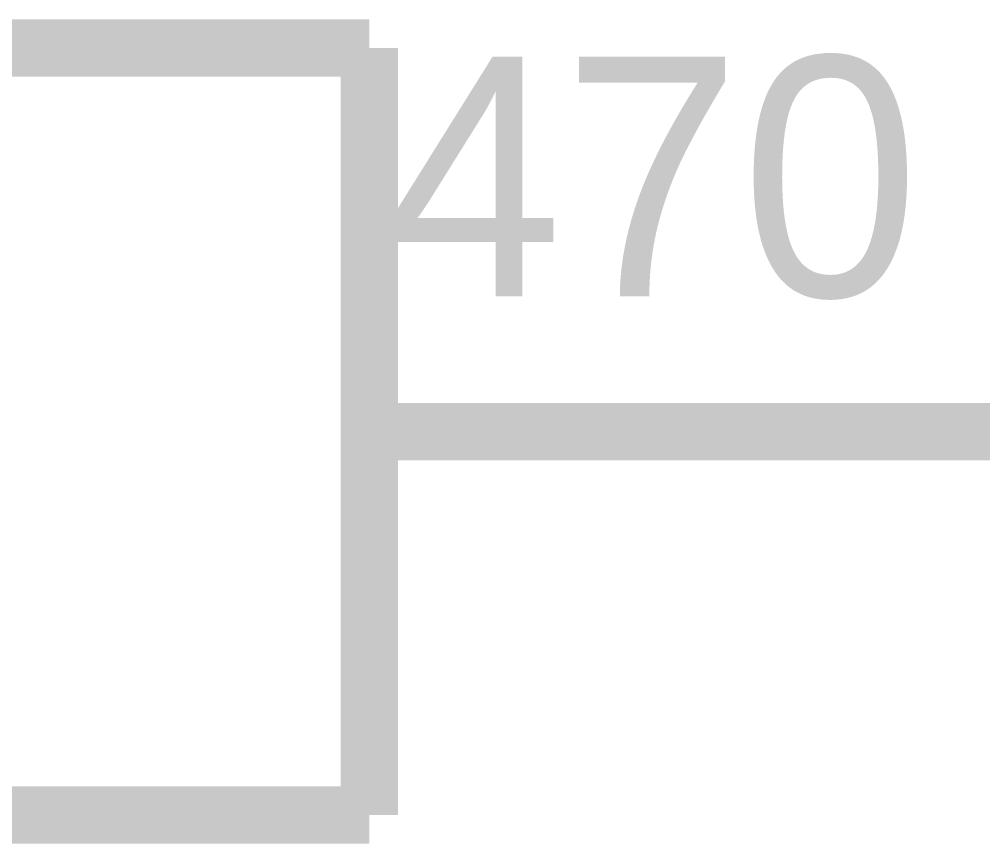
# Model space of a CAD drawing. Header units: inches. Extents: x 0 to 594, y 0 to 420.
# Drawn here: x 128.18 to 133.22, y 202.84 to 207.15 of the extents above; entities that cross this region are included whole.
import ezdxf

# ---------------------------------------------------------------- set-up
doc = ezdxf.new("R2010")
doc.units = ezdxf.units.IN
doc.layers.add('Sheet', color=255, linetype='Continuous')

msp = doc.modelspace()

# ---------------------------------------------------------------- linework, layer by layer
at = {"layer": 'Sheet'}
for points in [[(130.0103, 206.9987, 0.2997, 0.2997, 0), (120.0095, 206.9987, 0.2997, 0.2997, 0)], [(130.0103, 202.9895, 0.2997, 0.2997, 0), (130.0103, 206.9987, 0.2997, 0.2997, 0)], [(130.0103, 204.9941, 0.2997, 0.2997, 0), (132.5077, 204.9941, 0.2997, 0.2997, 0)], [(147.5033, 204.9941, 0.2997, 0.2997, 0), (137.5025, 204.9941, 0.2997, 0.2997, 0), (132.5077, 204.9941, 0.2997, 0.2997, 0)], [(120.0095, 202.9895, 0.2997, 0.2997, 0), (130.0103, 202.9895, 0.2997, 0.2997, 0)]]:
    msp.add_lwpolyline(points, format="xyseb", dxfattribs=at)

# ---------------------------------------------------------------- texts
msp.add_text('470', height=1.25427, dxfattribs=at).set_placement((130.0887, 205.6997))

doc.saveas('drawing.dxf')
